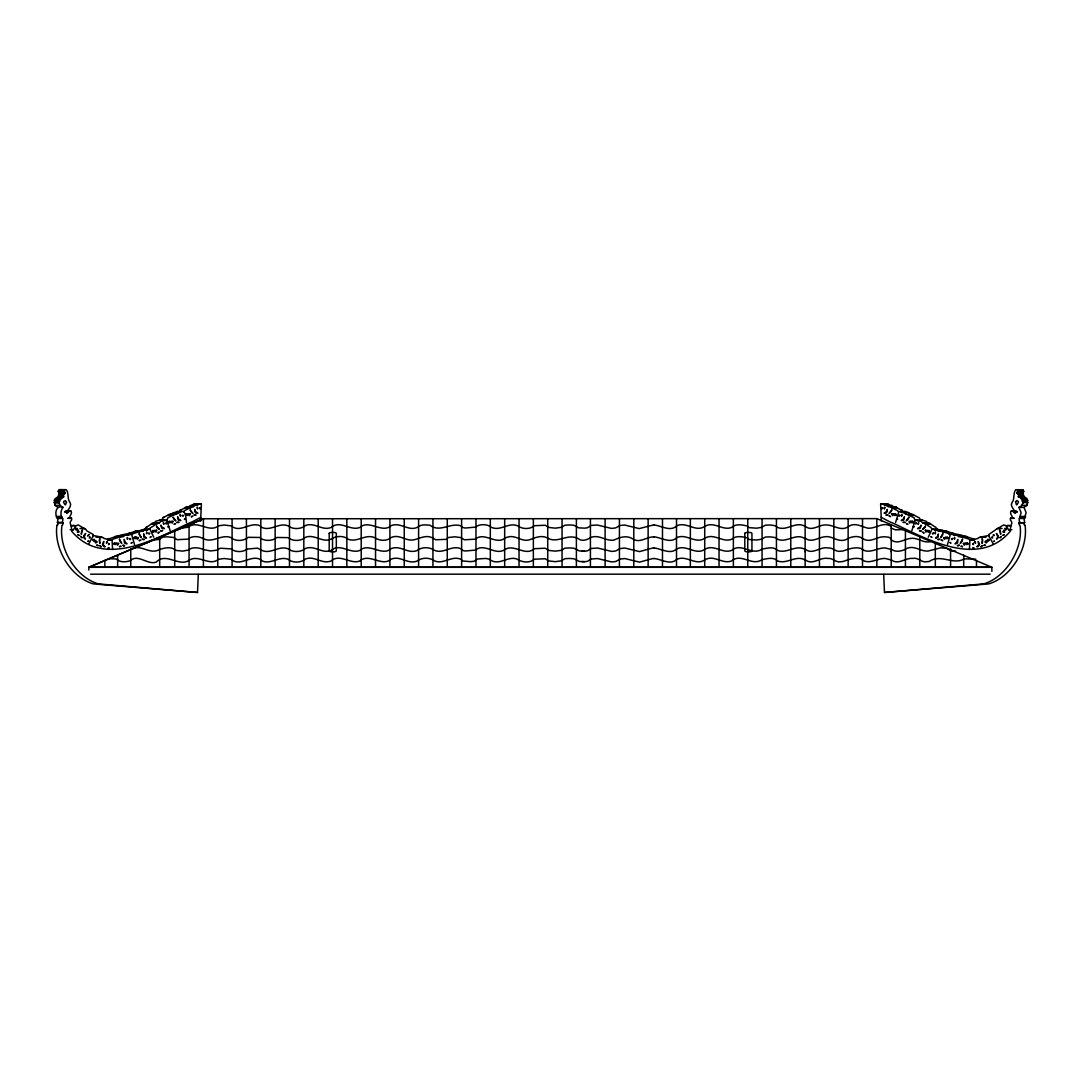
<?xml version="1.0" encoding="UTF-8"?>
<svg xmlns="http://www.w3.org/2000/svg" width="1082" height="1082" viewBox="0 0 1082 1082"><rect width="100%" height="100%" fill="white"/><g stroke="black" fill="none" stroke-linecap="round" stroke-linejoin="round"><path stroke-width="1.5" d="M1024.018 507.35L1026.128 512.652L1024.302 519.008A4.544 3.422 -90 0 0 1024.438 521.362C1026.034 523.377 1019.298 523.377 1019.406 521.362A4.544 3.422 -90 0 1 1019.271 519.008L1021.11 512.652L1018.906 507.39L1023.937 507.39L1027.048 505.362L1027.67 500.263L1025.1 497.395L1018.392 496.881L1018.744 495.272L1016.972 492.229L1023.518 491.877L1023.193 490.065L1015.592 489.767C1012.779 493.96 1015.105 498.924 1011.819 503.035C1009.966 505.673 1014.064 509.595 1015.728 512.733C1014.659 515.343 1013.252 509.162 1010.899 511.407C1008.992 514.275 1015.281 518.089 1010.48 518.332A2.759 2.083 -90 0 0 1010.48 520.063C1011.778 522.038 1012.387 522.457 1011.075 525.365A24.791 18.705 90 0 0 1010.629 527.637L1010.196 529.625L1008.532 529.747L1006.044 525.73L1003.771 524.892L996.495 529.26A5.735 4.328 90 0 0 996.035 529.477L989.056 534.346A1.677 1.271 -90 0 0 988.867 535.482L988.989 536.374M1025.1 497.395C1022.247 497.639 1024.695 493.243 1021.8 493.081L1016.782 493.081M805.143 567.266L805.143 551.076M891.23 567.266L891.23 551.036M99.706 538.795L99.842 543.583L99.355 541.081A1.799 1.366 -90 0 0 99.314 540.662L99.706 538.687M925.381 530.194L925.732 531.992A7.101 5.356 90 0 0 926.246 531.884L927.382 530.356L925.773 530.437A10.725 8.101 90 0 1 925.381 530.194L925.313 530.139M190.026 513.896L189.566 515.654A7.101 5.356 -90 0 1 189.052 515.492L188.025 513.828L189.634 514.112A10.725 8.101 90 0 0 190.026 513.896L190.094 513.855M57.17 522.39L62.201 522.39L62.594 521.362A4.544 3.422 -90 0 0 62.729 519.008L62.634 518.481C60.092 515.681 60.524 510.109 63.013 507.35C55.709 504.361 54.168 514.789 57.603 518.481L57.698 519.008A4.544 3.422 -90 0 1 57.562 521.362L58.266 523.607L57.535 525A7.331 5.532 90 0 0 56.927 525.365C53.694 548.29 70.276 577.017 93.282 583.901L197.519 592.476L198.304 574.461M200.616 521.267L201.374 503.887C197.167 505.064 191.785 503.509 188.295 506.985M884.738 507.526L884.413 508.986L884.751 507.147M901.833 514.897L901.509 516.357L901.847 514.505M969.404 549.48L969.945 540.107M1018.987 507.35C1023.017 506.552 1021.787 499.722 1027.9 502.765M58.063 507.39L54.952 505.362L54.33 500.263L58.577 496.881L59.05 493.473L65.218 493.081L64.393 491.877L58.482 491.877L58.347 490.93L59.835 489.524L66.408 489.767C69.221 493.892 66.908 498.802 70.127 502.792C71.831 505.28 68.896 509.324 66.3 512.043C66.827 516.155 68.315 509.649 70.966 511.11C73.278 514.072 66.651 518.062 71.52 518.332A2.759 2.083 -90 0 1 71.52 520.063C70.222 522.038 69.613 522.457 70.925 525.365A24.791 18.705 90 0 1 71.371 527.637L71.804 529.625L73.468 529.747L75.956 525.73L78.229 524.892L85.573 529.328A5.735 4.328 -90 0 1 85.965 529.477L86.763 530.856L92.944 534.346A1.677 1.271 -90 0 1 93.133 535.482L93.011 536.374M63.513 491.877L64.866 489.524M146.611 532.412L146.706 533.859L146.652 532.019M160.934 525.27L161.691 528.016A2.502 1.893 -90 0 0 162.395 528.638C167.629 528.598 161.421 528.543 161.056 525.352M918.591 523.012L918.172 524.418L918.632 522.62M54.1 502.765L59.131 502.765L59.361 500.263L63.608 496.881L63.256 495.272L64.839 493.487M1022.869 502.765L1022.639 500.263L1020.069 497.395M177.57 516.871L178.138 519.698A2.502 1.893 -90 0 0 178.8 520.388C184.021 520.969 177.746 520.117 177.678 516.966M194.652 509.5L195.233 512.327A2.502 1.893 -90 0 0 195.883 513.017C201.13 513.598 194.787 512.787 194.774 509.595M911.774 530.87L915.25 520.226M170.226 530.87L166.804 520.537L161.773 520.537L162.882 517.669A6.357 4.801 90 0 1 163.909 517.304L167.642 515.303A1.596 1.204 -90 0 1 168.075 515.316L173.188 515.235L175.609 514.139A5.681 4.287 -90 0 1 176.068 514.342C182.899 510.393 185.347 508.31 186.415 522.444M107.551 539.431L108.335 539.025A7.547 5.694 90 0 1 109.661 538.62L114.3 537.064A1.691 1.271 -90 0 1 114.76 537.145L116.274 536.483A5.599 4.22 90 0 1 116.694 536.293L117.627 536.293A5.505 4.152 90 0 1 118.087 536.591L120.197 535.211L128.488 533.521A7.047 5.315 90 0 1 129.718 533.142L134.046 531.708A1.582 1.19 -90 0 1 134.479 531.789L135.899 531.167A5.207 3.922 90 0 1 136.291 530.992L137.157 530.992A5.167 3.895 -90 0 1 137.59 531.262L144.826 529.057L146.354 527.191A6.357 4.801 90 0 1 147.355 526.704L150.925 524.283A1.596 1.204 -90 0 1 151.372 524.243L153.779 522.782A5.681 4.287 -90 0 1 154.266 522.931L155.876 521.186L159.149 520.401A9.4 7.101 -90 0 0 159.825 520.09L166.209 520.28A6.316 4.774 90 0 1 166.804 520.537L167.913 517.669A6.357 4.801 -90 0 1 168.941 517.304L172.674 515.303A1.596 1.204 -90 0 1 173.106 515.316L173.188 515.235M118.574 543.394L117.776 545.166A7.074 5.329 90 0 1 117.248 544.909L116.504 542.934L118.114 543.543A12.795 9.657 90 0 0 118.574 543.394L118.655 543.353M957.624 539.593C957.976 542.799 951.808 544.895 957.029 543.367A2.299 1.731 -90 0 0 957.624 542.528L957.732 539.472M938.053 534.751C938.473 536.956 935.051 537.632 935.524 538.119A9.63 7.263 90 0 0 936.092 538.133L937.648 537.592A2.164 1.623 -90 0 0 938.189 536.821L938.31 533.953M1021.8 493.081L1023.518 491.877M103.737 541.649L103.304 545.071L104.995 546.626M142.256 530.045L147.463 530.004L151.385 527.191A6.357 4.801 -90 0 1 152.373 526.704L155.957 524.283A1.596 1.204 -90 0 1 156.403 524.243L158.811 522.782A5.681 4.287 90 0 1 159.297 522.931L160.907 521.186L164.18 520.401A9.4 7.101 90 0 0 164.856 520.09M895.585 522.444L898.953 511.475L904.2 512.8L905.769 514.356L910.949 514.342A5.681 4.287 -90 0 1 911.423 514.139L913.925 515.316A1.596 1.204 -90 0 1 914.358 515.303L918.091 517.304A6.357 4.801 -90 0 1 919.118 517.669C923.162 521.808 914.114 521.808 914.087 517.669A6.357 4.801 90 0 0 913.059 517.304L909.326 515.303A1.596 1.204 -90 0 0 908.894 515.316L906.391 514.139A5.681 4.287 -90 0 0 905.932 514.342L905.85 514.356M56.318 498.112L61.376 497.99M947.494 544.544L950.131 535.414L948.495 533.521A7.047 5.315 -90 0 0 947.25 533.142L942.922 531.708A1.582 1.19 -90 0 0 942.49 531.789L941.069 531.167A5.207 3.922 -90 0 0 940.677 530.992L939.812 530.992A5.167 3.895 -90 0 0 939.379 531.262L932.048 529.017L930.615 527.191A6.357 4.801 -90 0 0 929.627 526.704L926.043 524.283A1.596 1.204 -90 0 0 925.597 524.243L923.189 522.782A5.681 4.287 90 0 0 922.703 522.931L921.093 521.186L917.82 520.401A9.4 7.101 90 0 1 917.144 520.09L915.791 520.28A6.316 4.774 -90 0 0 915.196 520.537M999.511 529.666L1000.701 534.265L1000.471 531.722A1.826 1.38 -90 0 1 1000.39 531.316L999.673 530.072A2.664 2.015 -90 0 1 999.511 529.666L999.47 529.544M82.489 529.666L81.299 534.265L81.529 531.722A1.826 1.38 -90 0 0 81.61 531.316L82.327 530.072A2.664 2.015 -90 0 0 82.489 529.666L82.53 529.544M178.922 511.164L179.977 510.298A6.357 4.801 90 0 1 181.005 509.933L184.738 507.931A1.596 1.204 -90 0 1 185.171 507.945L187.673 506.768A5.681 4.287 90 0 1 188.038 506.931M185.171 507.945L190.202 507.945L192.704 506.768A5.681 4.287 90 0 1 193.164 506.985L194.882 505.429L197.56 505.091M143.69 533.953L143.811 536.821A2.164 1.623 -90 0 0 144.352 537.592L145.908 538.133A9.63 7.263 90 0 0 146.476 538.119C146.787 537.795 143.311 536.537 143.798 534.062M124.268 539.472L124.389 542.528A2.299 1.731 -90 0 0 124.971 543.367C130.246 544.868 124.065 542.894 124.376 539.593M962.52 539.323L962.06 541.108A2.313 1.745 -90 0 0 961.83 541.46L960.248 543.448L962.615 539.093M942.774 533.805L942.395 535.401A2.178 1.637 -90 0 0 942.124 535.806L940.718 537.632L942.868 533.602M158.148 533.02L158.243 532.804A3.638 2.746 90 0 1 158.54 532.371L159.554 532.222L158.188 532.899M887.226 509.595C887.281 512.719 880.91 513.639 886.117 513.017A2.502 1.893 -90 0 0 886.767 512.327L887.348 509.5M904.322 516.966C904.309 520.05 898.019 521.01 903.199 520.388A2.502 1.893 -90 0 0 903.862 519.698L904.43 516.871M1024.83 522.39L1023.734 523.404L1024.465 525A7.331 5.532 90 0 1 1025.073 525.365C1028.306 548.29 1011.724 577.017 988.718 583.901L884.481 592.476L883.696 574.461M928.288 537.227L931.9 529.409M174.27 524.27L174.378 524.053A3.638 2.746 90 0 1 174.716 523.661L175.73 523.634L174.324 524.148M920.944 525.352C920.66 528.462 914.398 528.652 919.605 528.638A2.502 1.893 -90 0 0 920.309 528.016L921.066 525.27M123.091 535.265L128.122 535.265L133.505 533.521A7.047 5.315 -90 0 1 134.75 533.142L139.078 531.708A1.582 1.19 -90 0 1 139.51 531.789L140.998 531.167A5.207 3.922 -90 0 1 141.323 530.992L142.188 530.992A5.167 3.895 -90 0 1 142.621 531.262L144.582 529.991L147.287 530.045M114.854 537.078L121.387 536.483A5.599 4.22 -90 0 1 121.725 536.293L122.658 536.293A5.505 4.152 90 0 1 123.118 536.591L125.228 535.211L128.122 535.265M996.603 538.795L997.793 536.807L996.441 533.656M1019.799 522.39L1018.717 523.404L1019.433 525A7.331 5.532 90 0 1 1020.042 525.365C1023.274 548.29 1006.693 577.017 983.7 583.901L884.481 592.476M88.697 543.921L93.241 535.969M891.757 510.014L891.135 511.529A2.529 1.907 -90 0 0 890.797 511.894L889.052 513.531L891.879 509.811M908.907 517.277L908.15 518.968A2.529 1.907 -90 0 0 907.893 519.265L906.216 520.861L908.975 517.182M85.559 533.656L84.207 536.699L85.397 538.795M982.294 538.795L982.158 543.583L982.645 541.081A1.799 1.366 -90 0 1 982.686 540.662L982.294 538.687M925.421 526.285L924.623 527.786A2.529 1.907 -90 0 0 924.339 528.057L922.567 529.463L925.556 526.109M132.383 534.062L131.869 535.414L134.506 544.544M1010.426 531.113C979.589 567.847 929.032 540.391 894.598 523.837A259.41 195.774 -90 0 1 889.418 521.632L881.221 517.385M1018.487 491.877L1017.134 489.524M168.075 515.316L170.577 514.139A5.681 4.287 -90 0 1 171.051 514.342L176.231 514.356M171.199 514.356L173.201 512.638L180.626 512.381M192.528 505.091L193.962 503.752L201.374 503.887M935.348 532.019L935.294 533.859L935.389 532.412M65.218 493.081L59.05 493.473M977.005 546.626L978.696 545.071L978.263 541.649M103.696 541.487L102.465 544.517L103.764 546.478A9.048 6.83 90 0 0 104.291 546.775L105.076 546.599M984.796 537.227L986.027 537.227M119.791 537.145L119.886 537.078A1.691 1.271 -90 0 0 119.331 537.064L114.692 538.62A7.547 5.694 90 0 0 113.367 539.025L111.487 540.175L107.916 540.161M156.619 530.194L156.268 531.992A7.101 5.356 -90 0 1 155.754 531.884L154.618 530.356L156.227 530.437A10.725 8.101 -90 0 0 156.619 530.194L156.687 530.139M156.579 526.285L159.5 529.49L157.661 528.057A2.529 1.907 -90 0 0 157.377 527.786L156.444 526.109M95.973 537.227L102.533 537.497A6.086 4.598 90 0 1 102.898 537.511L103.696 537.984A4.017 3.03 90 0 1 103.967 538.471L111.27 540.161M149.952 529.017L145.002 528.976M200.779 517.385L192.582 521.632A259.41 195.774 90 0 1 187.402 523.837C152.968 540.391 102.411 567.847 71.574 531.113M1007.815 525.325L1011.075 525.73L1006.044 525.73M949.617 534.062L956.772 535.211L958.882 536.591A5.505 4.152 -90 0 1 959.342 536.293L960.275 536.293A5.599 4.22 90 0 1 960.613 536.483L962.114 537.078A1.691 1.271 -90 0 1 962.669 537.064L967.308 538.62A7.547 5.694 90 0 1 968.633 539.025L970.73 540.161L978.033 538.471A4.017 3.03 -90 0 1 978.304 537.984L979.102 537.511A6.086 4.598 -90 0 1 979.467 537.497L985.269 536.902M173.161 517.372L175.852 520.902L174.107 519.265A2.529 1.907 -90 0 0 173.85 518.968L173.025 517.182M190.243 510.014L192.948 513.531L191.203 511.894A2.529 1.907 -90 0 0 190.932 511.597L190.189 509.906M85.573 533.494L83.557 535.996L84.247 538.268A7.682 5.802 -90 0 0 84.666 538.728L85.478 538.809M145.827 543.123L160.339 536.983M175.433 512.449L177.489 511.231M88.846 570.038L88.846 567.279L203.741 518.63M991.869 571.418L991.869 567.279L88.846 567.279L203.416 518.765L877.326 518.63M174.702 567.266L174.702 530.91L203.416 518.765L203.402 567.266M131.679 548.845C141.309 544.178 149.519 554.606 158.959 549.859C163.896 547.817 171.551 546.167 175.771 550.359L182.628 551.13L188.295 550.102C192.136 546.505 199.196 547.708 203.659 549.534M119.48 539.323L121.752 543.448L120.17 541.46A2.313 1.745 -90 0 0 119.94 541.108L119.439 539.201M139.226 533.805L141.363 537.673L139.876 535.806A2.178 1.637 -90 0 0 139.659 535.468L139.132 533.602M934.713 530.045L941.989 529.909L944.41 531.262A5.167 3.895 -90 0 1 944.843 530.992L945.709 530.992A5.207 3.922 -90 0 1 946.033 531.167L947.521 531.789A1.582 1.19 -90 0 1 947.954 531.708L952.282 533.142A7.047 5.315 -90 0 1 953.513 533.521L961.803 535.211L963.913 536.591A5.505 4.152 90 0 1 964.373 536.293L965.306 536.293A5.599 4.22 90 0 1 965.644 536.483L967.24 537.145A1.691 1.271 -90 0 1 967.7 537.064L972.339 538.62A7.547 5.694 -90 0 1 973.665 539.025L974.449 539.431M904.511 511.231L909.232 512.8L910.801 514.356M920.823 520.28A6.316 4.774 -90 0 0 920.227 520.537A6.316 4.774 90 0 1 920.823 520.28L922.175 520.104A9.4 7.101 90 0 0 922.851 520.401L926.124 521.186L927.734 522.931A5.681 4.287 -90 0 1 928.221 522.782L930.628 524.243A1.596 1.204 -90 0 1 931.075 524.283L934.645 526.704A6.357 4.801 -90 0 1 935.646 527.191L936.998 528.976L939.744 530.045M902.983 529.544L895.423 529.882L891.162 528.057M119.534 546.735L121.13 546.315L120.048 546.18A4.517 3.408 -90 0 0 119.547 546.64M907.676 524.148L906.27 523.634L907.284 523.661A3.638 2.746 -90 0 1 907.622 524.053L907.73 524.27M881.384 521.267L880.626 503.887L883.277 503.833L888.836 506.985A5.681 4.287 -90 0 1 889.296 506.768L896.369 507.133L896.829 507.945A1.596 1.204 -90 0 1 897.262 507.931L900.995 509.933A6.357 4.801 -90 0 1 902.023 510.298L903.078 511.164M884.44 505.091L891.703 505.267L893.705 506.985M183.467 511.732L185.008 510.298A6.357 4.801 -90 0 1 186.036 509.933L189.756 507.931A1.596 1.204 -90 0 1 190.202 507.945M890.513 507.133L896.829 507.945M988.772 535.495L981.617 536.875A1.42 1.068 -90 0 0 981.158 537.186L980.238 536.902M958.706 536.618L963.737 536.618M154.334 522.931L159.446 522.917M931.169 541.473C923.203 543.84 918.036 537.01 910.26 538.498C903.943 539.12 897.262 545.017 891.162 539.729M996.522 538.809L997.333 538.728A7.682 5.802 -90 0 0 997.753 538.268L998.443 535.996L996.427 533.494M93.228 535.495L100.383 536.875A1.42 1.068 -90 0 1 100.842 537.186L101.762 536.902M923.812 532.899L922.446 532.222L923.46 532.371A3.638 2.746 90 0 1 923.758 532.804L923.852 533.02M109.106 558.704L115.855 558.961A4.369 1.907 0 0 1 116.897 559.38C120.318 562.626 125.958 562.072 130.097 560.774C137.833 553.402 147.558 565.21 156.173 562.14C166.101 551.888 178.584 567.076 188.958 560.435C198.195 553.781 209.462 566.765 218.402 559.34L224.096 558.515L231.264 559.367C239.961 567.022 250.267 554.998 259.734 559.164C268.282 567.049 278.953 555.228 288.258 559.367C292.695 563.167 301.215 562.87 305.53 558.961C314.862 555.472 321.881 564.601 331.119 560.963C339.87 553.2 350.257 564.642 359.738 561.017C369.057 552.537 381.987 567.387 391.157 559.151C400.475 555.391 407.373 564.412 416.719 561.247C420.939 557.866 427.701 557.298 432.516 559.719C442.119 566.386 451.275 554.687 461.121 559.394L462.609 560.949L470.264 561.639L474.024 561.288L477.635 559.015L485.25 558.461A6.965 3.043 0 0 1 490.836 560.287C499.654 565.521 507.634 556.026 516.709 558.921C521.524 562.37 529.693 563.424 534.305 559.218L545.22 558.745L548.615 560.909L555.282 561.666L561.301 560.841L564.912 558.677L569.484 558.447L573.879 558.745L579.384 561.463L584.862 561.666L587.485 561.355L591.205 559.002L597.589 558.555L611.709 561.937L615.672 561.504L620.284 559.042L624.896 558.555L639.476 562.126L652.649 558.555A7.669 3.341 0 0 1 654.042 558.61M58.482 491.877L65.028 492.229M153.211 540.026L159.419 539.377L162.719 537.132L167.277 536.807L173.688 537.47L177.137 539.688L188.133 539.12C191.879 535.468 199.264 536.226 203.43 538.728C213.127 543.462 221.391 533.697 231.156 537.646C235.281 541.582 243.977 541.243 248.103 537.321L259.599 537.456C263.954 541.419 272.38 541.298 276.857 537.47L288.11 537.632C292.465 541.419 301.039 541.352 305.273 537.416C314.821 533.399 322.936 543.989 332.079 538.579C336.461 535.833 344.184 535.536 348.228 539.296C357.669 542.785 365.459 533.44 375.035 537.781C379.052 540.865 387.153 541.392 390.94 537.632C399.001 533.764 405.006 540.838 412.729 540.013C419.234 539.093 425.321 534.332 432.34 537.808L435.748 539.769L446.136 539.35A3.3 1.434 0 0 0 446.839 538.89L448.191 537.524L454.913 536.807L460.918 537.619L464.408 539.796L475.296 539.161C484.371 531.37 495.84 545.436 505.159 538.092A3.949 1.718 0 0 1 507.417 537.186C515.546 534.413 521.078 542.001 529.125 539.918C534.751 537.93 540.892 534.779 547.167 537.835C558.204 544.665 568.537 531.424 580.236 539.891C584.578 541.203 587.905 539.147 591.354 537.254C599.509 534.494 606.001 541.338 613.886 540.107C619.526 537.483 626.37 534.941 632.388 538.701C639.313 543.691 646.157 537.145 653.055 536.888A9.129 3.976 0 0 1 654.042 536.956M924.366 523.282L930.222 523.377M584.537 551.13L582.048 551.144M584.537 561.653L582.048 561.666M159.825 520.104L161.177 520.28A6.316 4.774 -90 0 1 161.773 520.537M135.899 531.167L142.783 531.303M58.807 490.065L63.838 490.065M1018.162 490.065L1023.193 490.065M58.347 490.93L63.378 490.93M1018.622 490.93L1023.653 490.93M58.279 491.634L63.311 491.634M1018.689 491.634L1023.721 491.634M1016.972 492.229L1022.003 492.229M1017.161 493.487L1022.95 493.473M58.928 493.717L63.96 493.717M1018.04 493.717L1023.072 493.717M58.225 495.272L63.446 495.15M1018.554 495.15L1023.775 495.272M58.577 496.354L63.608 496.354M1018.392 496.354L1023.423 496.354M58.577 496.881L63.608 496.881M1018.392 496.881L1023.423 496.881M58.157 497.233L63.189 497.233M1018.811 497.233L1023.842 497.233M56.9 497.395L61.931 497.395M1020.651 498.112L1025.682 498.112M55.547 498.437L61.201 498.275M1020.799 498.275L1026.453 498.437M55.358 498.626L60.389 498.626M1021.611 498.626L1026.642 498.626M55.398 498.816L60.43 498.816M1021.57 498.816L1026.602 498.816M55.358 499.221L60.389 499.221M1021.611 499.221L1026.642 499.221M54.33 500.263L59.659 500.168M1022.341 500.168L1027.67 500.263M54.627 500.844L59.659 500.844M1022.341 500.844L1027.373 500.844M54.695 501.318L59.726 501.318M1022.274 501.318L1027.305 501.318M54.384 502.508L59.415 502.508M1022.585 502.508L1027.616 502.508M880.626 503.887L888.038 503.752L889.472 505.091M192.691 505.01L197.722 505.01M884.278 505.01L889.309 505.01M54.952 505.362L59.97 505.362L63.013 507.35M1022.03 505.362L1027.048 505.362M185.631 507.133L191.487 507.133M185.238 507.864L190.27 507.864M891.73 507.864L896.762 507.864M66.205 511.083L69.559 511.083M1012.441 511.083L1015.795 511.083M66.056 511.326L70.966 511.11M1011.034 511.11L1015.944 511.326M65.069 511.461L69.316 511.421M1012.684 511.421L1016.931 511.461M64.893 511.651L68.247 511.651M1013.753 511.651L1017.107 511.651M64.798 512.057L68.152 512.057M1013.848 512.057L1017.202 512.057M901.374 512.381L906.567 512.449M168.535 514.505L173.566 514.505M908.434 514.505L913.465 514.505M908.894 515.316L913.925 515.316M56.562 516.493L61.593 516.493M1020.407 516.493L1025.438 516.493M56.494 516.696L61.525 516.696M1020.475 516.696L1025.506 516.696M56.521 517.169L61.552 517.169M1020.448 517.169L1025.479 517.169M56.724 517.71L61.755 517.71M1020.245 517.71L1025.276 517.71M67.936 518.156L71.29 518.156M1010.71 518.156L1014.064 518.156M57.603 518.481L62.634 518.481M68.166 518.332L71.52 518.332M1010.48 518.332L1013.834 518.332M1019.366 518.481L1024.397 518.481M917.144 520.104L922.175 520.104A9.4 7.101 -90 0 0 922.851 520.401M58.13 522.944L63.108 522.849L62.634 524.946A7.331 5.532 -90 0 0 61.958 525.365C58.617 548.29 75.388 577.017 98.3 583.901L197.519 592.476M922.635 522.931L927.572 522.917M1018.892 522.849L1023.924 522.849M151.778 523.377L157.634 523.282M151.439 524.148L156.471 524.148M925.529 524.148L930.561 524.148M151.372 524.243L156.403 524.243M925.597 524.243L930.628 524.243M75.956 525.73L70.925 525.73L74.185 525.325M79.933 528.489L84.964 528.489M997.036 528.489L1002.067 528.489M932.048 529.017L936.998 528.976M70.127 529.747L73.468 529.747M1008.532 529.747L1011.873 529.747M135.074 531.046L140.105 531.046M941.895 531.046L946.926 531.046M939.217 531.303L946.033 531.167A5.207 3.922 90 0 0 945.709 530.992M134.479 531.789L139.605 531.708M942.395 531.708L947.521 531.789M953.878 535.265L958.909 535.265M115.395 536.361L121.387 536.483M960.694 536.483L966.605 536.361M118.263 536.618L123.294 536.618M962.209 537.145L967.24 537.145M970.73 540.161L974.084 540.161M88.846 567.279L991.869 567.279L876.826 518.63M90.536 574.177L990.179 574.177M975.707 559.164L964.549 558.853A3.625 1.582 0 0 0 963.075 559.502C952.606 564.709 940.474 553.768 929.276 561.45A7.398 3.219 0 0 1 927.288 561.639C921.391 563.127 918.402 557.041 912.599 558.42C905.215 557.636 898.046 565.643 891.095 559.637M181.208 528.165L188.241 527.191C197.411 519.468 209.069 533.426 218.456 525.825L224.258 525.027L231.291 525.893C240.001 533.521 250.307 521.456 259.788 525.703L261.384 527.259C270.987 531.803 278.899 521.997 288.312 525.92C292.789 529.693 301.269 529.301 305.624 525.446C314.957 522.024 321.99 531.154 331.2 527.434C339.951 519.712 350.325 531.221 359.806 527.502C369.138 519.062 382.054 533.94 391.238 525.622C400.8 521.673 409.388 532.547 418.612 526.609C421.642 524.04 426.213 525.095 429.919 525.176C439.806 533.074 450.612 522.119 461.148 525.933L462.69 527.502L465.219 528.043L475.539 527.123C479.312 523.796 487.536 523.85 491.323 527.313C500.858 531.641 508.932 521.47 518.359 526.15C522.511 529.368 530.41 529.368 534.346 525.703L545.233 525.257L548.669 527.421L555.337 528.165L561.288 527.353L564.953 525.189L569.578 524.959L573.92 525.257L578.748 527.867L584.672 528.151L587.242 527.84L591.354 525.406L597.345 525.027L611.479 528.422L615.59 527.935L620.135 525.487L624.652 525.027L639.232 528.598L653.055 525.04A9.129 3.976 0 0 1 654.042 525.108M955.649 551.09L950.659 550.697L946.493 548.222L940.61 547.857L928.153 551.022A7.168 3.124 0 0 1 926.963 551.09C919.957 551.049 914.696 545.49 907.081 548.236C902.672 551.238 895.571 552.74 891.216 549.183M654.028 525C660.804 525.5 670.164 531.925 676.385 526.177L677.602 525.419C687.043 521.97 695.821 532.385 704.72 526.447C713.877 520.767 722.438 531.086 731.675 527.434C735.625 523.499 742.671 524.784 747.419 526.109L748.92 527.624L756.588 528.192L761.525 527.38L765.434 525.176L770.533 525.013L775.767 525.838L777.431 527.394C787.074 531.519 795.608 520.78 805.116 526.379M654.028 536.848C660.804 537.335 670.164 543.773 676.399 538.011L677.616 537.254C687.056 533.818 695.821 544.219 704.72 538.281C713.89 532.601 722.465 542.961 731.689 539.269C735.638 535.333 742.658 536.645 747.419 537.943L748.893 539.458L756.548 540.04L761.512 539.228L765.407 537.024L770.506 536.861L775.767 537.673L777.417 539.228C786.885 543.353 796.068 532.412 805.13 538.755M654.042 547.979C660.818 548.479 670.164 554.904 676.399 549.129C685.92 543.773 695.483 555.634 704.693 549.44C713.877 543.664 722.533 554.187 731.784 550.332C740.981 542.393 751.476 555.431 761.214 549.629A8.737 3.801 0 0 1 762.661 549.007C767.219 548.141 773.901 546.329 777.458 550.373C787.074 554.133 795.892 544.016 805.387 549.575M654.042 558.501C660.818 559.002 670.164 565.426 676.399 559.651C685.92 554.295 695.483 566.157 704.693 559.962C713.877 554.187 722.533 564.709 731.784 560.855C740.981 552.916 751.476 565.954 761.214 560.151A8.737 3.801 0 0 1 762.661 559.516C767.219 558.65 773.901 556.838 777.458 560.895C787.074 564.655 795.892 554.539 805.387 560.097M898.533 511.732L896.992 510.298A6.357 4.801 90 0 0 895.964 509.933L892.244 507.931A1.596 1.204 -90 0 0 891.798 507.945M976.924 546.599L977.709 546.775A9.048 6.83 90 0 0 978.236 546.478L979.535 544.517L978.304 541.487M962.466 546.735L960.87 546.315L961.952 546.18A4.517 3.408 -90 0 1 962.453 546.64M896.369 507.133L894.327 506.768A5.681 4.287 -90 0 0 893.962 506.931M963.345 543.353L963.426 543.394A12.795 9.657 -90 0 0 963.886 543.543L965.496 542.934L964.752 544.909A7.074 5.329 -90 0 1 964.224 545.166L963.426 543.394M62.201 522.39L63.108 522.849M891.906 513.855L891.974 513.896A10.725 8.101 -90 0 0 892.366 514.112L893.975 513.828L892.948 515.492A7.101 5.356 90 0 1 892.434 515.654L891.974 513.896M163.368 522.62L163.828 524.418L163.409 523.012M891.203 538.714L888.647 537.186L885.171 536.821A27.023 11.78 0 0 0 884.035 536.807C876.785 536.483 870.347 543.394 862.949 538.728C858.012 534.819 850.425 536.74 845.664 539.769C837.36 542.664 832.288 535.171 824.254 536.848C818.006 537.605 811.202 543.272 805.13 538.038M203.659 549.642L210.53 550.941L216.927 550.183L220.43 548.222L231.372 548.926C234.943 552.469 243.369 552.361 247.034 549.074L257.651 548.128L261.438 550.251C271.055 554.782 278.94 544.922 288.353 548.912C292.857 552.686 301.31 552.239 305.679 548.385C314.997 545.03 322.017 554.16 331.214 550.386C339.991 542.664 350.352 554.241 359.833 550.454C369.097 542.028 382.149 556.946 391.224 548.588C400.556 544.922 407.454 553.93 416.813 550.697C420.979 547.276 427.769 546.802 432.53 549.21C442.132 555.864 451.302 544.138 461.148 548.899L462.663 550.454L465.179 551.009L475.539 550.089C484.317 542.542 495.353 555.891 504.685 549.697C514.031 543.286 525.365 556.878 534.319 548.696L545.247 548.222L548.628 550.4L555.323 551.144L561.301 550.319L564.926 548.168L569.511 547.925L573.893 548.222L579.384 550.941L584.862 551.157L587.485 550.833L591.205 548.479L597.589 548.033L611.709 551.428L615.672 550.981L620.284 548.52L624.896 548.033L639.476 551.604L652.649 548.033A7.669 3.341 0 0 1 654.042 548.087M197.249 507.147L197.587 508.986L197.262 507.526M180.153 514.505L180.545 516.249L180.167 514.897M805.13 526.19C812.095 532.155 819.115 524.148 826.499 524.959C833.816 524.946 840.471 531.411 848.085 526.934C853.82 521.862 861.597 526.528 867.534 528.124C875.636 529.152 883.061 521.213 891.189 526.325M805.13 549.142C812.596 555.377 819.967 546.261 828.001 547.952C833.072 547.303 835.831 552.618 841.255 551.13A7.425 3.232 0 0 0 842.946 550.995C848.761 549.02 854.861 546.721 861.123 548.439C868.075 554.836 876.542 548.074 884.21 547.938A32.108 13.998 0 0 1 885.238 547.938L891.46 549.534M805.13 559.664C812.596 565.9 819.967 556.784 828.001 558.461C833.072 557.825 835.831 563.127 841.255 561.653A7.425 3.232 0 0 0 842.946 561.517C848.761 559.543 854.861 557.23 861.123 558.961C868.075 565.359 876.542 558.596 884.21 558.447A32.108 13.998 0 0 1 885.238 558.461L891.46 560.057M59.131 502.765L59.97 505.362M988.759 535.969L993.303 543.921M150.1 529.409L153.712 537.227M59.997 492.229L60.2 493.081M112.055 540.107L112.596 549.48M976.478 560.422L976.478 567.279M963.697 555.093L963.697 567.279M950.578 548.845L950.578 567.279M935.321 542.745L935.321 567.266M919.795 536.658L919.795 567.266M905.431 530.572L905.431 567.266M891.216 524.567L891.216 551.658M876.853 518.63L876.853 567.266M862.516 518.63L862.516 567.266M848.139 518.63L848.139 567.266M833.83 518.63L833.83 567.266M819.453 518.63L819.453 567.266M805.13 518.63L805.13 551.698M790.78 518.63L790.78 567.266M776.443 518.63L776.443 567.266M762.066 518.63L762.066 567.266M747.757 518.63L747.757 567.266M733.38 518.63L733.38 567.266M719.043 518.63L719.043 567.266M704.72 518.63L704.72 567.266M690.357 518.63L690.357 567.266M676.507 518.63L676.507 567.266M662.482 518.63L662.482 567.266M648.132 518.63L648.132 567.266M633.795 518.63L633.795 567.266M619.431 518.63L619.431 567.266M605.108 518.63L605.108 567.266M590.42 518.63L590.42 567.266M576.395 518.63L576.395 567.266M562.058 518.63L562.058 567.266M547.722 518.63L547.722 567.266M533.358 518.63L533.358 567.266M519.035 518.63L519.035 567.266M504.672 518.63L504.672 567.266M490.322 518.63L490.322 567.266M475.972 518.63L475.972 567.266M461.608 518.63L461.608 567.266M447.272 518.63L447.272 567.266M432.935 518.63L432.935 567.266M418.599 518.63L418.599 567.266M404.249 518.63L404.249 567.266M389.912 518.63L389.912 567.266M375.535 518.63L375.535 567.266M361.212 518.63L361.212 567.266M346.849 518.63L346.849 567.266M332.526 518.63L332.526 567.266M318.203 518.63L318.203 567.266M303.826 518.63L303.826 567.266M289.489 518.63L289.489 567.266M275.139 518.63L275.139 567.266M260.803 518.63L260.803 567.266M246.425 518.63L246.425 567.266M232.089 518.63L232.089 567.266M217.752 518.63L217.752 567.266M189.066 524.838L189.066 567.266M159.69 536.807L159.69 567.266M130.76 548.845L130.76 567.279M117.64 555.093L117.64 567.279M104.859 560.422L104.859 567.279M900.995 509.933A6.357 4.801 90 0 1 902.023 510.298M162.882 517.669A6.357 4.801 -90 0 1 163.909 517.304M170.577 514.139A5.681 4.287 90 0 1 171.051 514.342M179.977 510.298A6.357 4.801 -90 0 1 181.005 509.933M56.927 525.365A7.331 5.532 -90 0 1 57.535 525M108.335 539.025A7.547 5.694 -90 0 1 109.661 538.62M128.488 533.521A7.047 5.315 -90 0 1 129.718 533.142M146.354 527.191A6.357 4.801 -90 0 1 147.355 526.704M1024.465 525A7.331 5.532 -90 0 1 1025.073 525.365M952.282 533.142A7.047 5.315 90 0 1 953.513 533.521M927.734 522.931A5.681 4.287 90 0 1 928.221 522.782M117.627 536.293A5.505 4.152 -90 0 1 118.087 536.591M89.049 534.508L87.804 535.874L89.049 534.508M1003.88 530.329L1003.203 531.56A11.564 8.724 -90 0 1 1002.798 531.803L1004.488 532.385A4.531 3.408 -90 0 0 1004.664 531.817L1003.88 530.329M1001.269 536.51L1000.038 537.713L1001.269 536.51M107.307 541.446L106.482 543.042L107.307 541.446M989.367 539.85L988.664 540.716A27.131 20.477 -90 0 1 988.001 541.284A7.939 5.992 90 0 0 987.907 540.581L987.623 539.418A2.191 1.65 -90 0 1 988.001 539.35L989.367 539.85M329.199 533.426L329.199 550.833A2.475 1.082 0 0 0 331.674 551.806L333.973 551.806A2.475 1.082 0 0 0 336.326 550.711L336.326 533.507A2.475 1.082 0 0 0 333.905 532.439L331.674 532.439A2.475 1.082 0 0 0 329.199 533.426M744.808 533.426L744.808 550.833A2.475 1.082 0 0 0 747.297 551.806L749.583 551.806A2.475 1.082 0 0 0 751.936 550.711L751.936 533.507A2.475 1.082 0 0 0 749.528 532.439L747.283 532.439A2.475 1.082 0 0 0 744.808 533.426M78.12 530.153L78.797 531.56A11.564 8.724 90 0 0 79.202 531.803L77.512 532.385A4.531 3.408 -90 0 1 77.336 531.817L78.12 530.153M913.37 526.366L914.074 527.056A5.478 4.125 -90 0 0 913.871 526.555L913.384 526.231M945.6 537.348L944.843 539.012A6.641 5.004 -90 0 1 944.356 539.255L943.612 537.605A11.916 8.994 -90 0 0 944.045 537.74L945.6 537.348M168.427 522.457L169.428 522.741A31.621 23.872 90 0 0 170.239 522.768A9.643 7.276 -90 0 1 169.915 522.16L169.482 521.078A1.785 1.353 -90 0 0 169.157 521.267L168.427 522.457M185.522 515.086L186.51 515.384A31.621 23.872 90 0 0 187.335 515.411A9.643 7.276 90 0 1 186.997 514.802L186.726 513.734A1.785 1.353 90 0 0 186.253 513.896L185.522 515.086M114.232 543.218L113.542 544.003L114.57 544.395A33.583 25.346 90 0 0 115.436 544.557A8.913 6.722 90 0 1 115.192 543.867L114.922 542.65A2.15 1.623 -90 0 0 114.543 542.799L114.246 543.123M929.79 531.898L928.789 532.06A31.621 23.872 90 0 1 927.977 532.006A9.643 7.276 -90 0 0 928.342 531.438L928.843 530.396A1.785 1.353 -90 0 1 929.154 530.626L929.79 531.898M172.944 521.267L172.471 523.025A7.101 5.356 -90 0 1 171.957 522.863L170.956 521.308L172.538 521.47A10.725 8.101 90 0 0 172.944 521.267L173.012 521.226M136.413 537.24L137.157 539.012A6.641 5.004 -90 0 0 137.644 539.255L138.455 537.578A11.916 8.994 -90 0 1 137.955 537.74L136.508 537.213M185.157 518.833L184.4 519.455A5.478 4.125 90 0 1 184.643 518.968L185.157 518.833M1015.525 501.656L1016.471 504.848A2.435 1.839 -90 0 0 1017.121 504.51L1018.392 502.386A1.609 1.217 -90 0 0 1018.27 501.453L1016.877 500.533L1015.525 501.656M973.502 543.326L973.448 544.611L972.704 544.26L973.502 543.326M895.193 514.099L895.003 514.802A9.643 7.276 -90 0 1 894.665 515.411A31.621 23.872 90 0 0 895.49 515.384L896.478 515.194L895.747 513.896A1.785 1.353 -90 0 0 895.436 513.707L895.193 514.099M912.288 521.456L912.085 522.16A9.643 7.276 90 0 1 911.761 522.768A31.621 23.872 -90 0 0 912.572 522.741L913.573 522.552L912.843 521.267A1.785 1.353 -90 0 0 912.518 521.078L912.302 521.348M135.169 537.105L135.236 538.038A8.358 6.303 -90 0 0 135.466 538.687A31.459 23.736 90 0 1 134.655 538.538L133.695 538.16L134.628 537.037A2.002 1.515 -90 0 1 134.98 536.902L135.169 537.105M168.63 526.501L167.926 527.056A5.478 4.125 90 0 1 168.129 526.555L168.63 526.501M95.081 541.555L95.392 542.515A5.275 3.976 90 0 0 95.716 542.988L97.245 541.92A12.781 9.643 90 0 1 96.704 541.798L95.608 540.445L95.081 541.555M150.939 536.875L150.087 537.497A6.316 4.774 -90 0 1 150.398 537.064L150.939 536.875M132.018 542.582L131.098 543.245A6.817 5.153 90 0 1 131.436 542.785L132.018 542.582M77.295 528.625L76.633 529.558A8.926 6.735 -90 0 0 76.349 530.207A22.479 16.974 90 0 1 75.875 529.45L75.429 528.395L76.89 528.354A2.002 1.515 -90 0 1 77.228 528.543L77.295 528.625M1002.919 535.36L1004.312 534.765A5.464 4.125 -90 0 0 1003.609 534.779L1002.919 535.36M99.923 545.693L100.964 546.843A1.677 1.258 -90 0 0 101.37 546.735L99.923 545.693M152.67 530.897L152.21 531.992L153.211 532.06A31.621 23.872 90 0 0 154.023 532.006A9.643 7.276 90 0 1 153.658 531.438L153.157 530.396A1.785 1.353 -90 0 0 152.846 530.626L152.711 530.802M896.856 518.711L897.6 519.455A5.478 4.125 90 0 0 897.357 518.968L896.897 518.603M98.083 545.612L96.541 545.22A5.329 4.03 -90 0 1 97.218 545.017L98.083 545.612M127.365 537.984L127.5 539.363L127.5 537.456A13.795 10.414 90 0 0 127.392 537.795L127.365 537.984M966.916 543.34L966.808 543.867A8.913 6.722 -90 0 1 966.564 544.557A33.583 25.346 -90 0 0 967.43 544.408L968.458 544.003L967.457 542.799A2.15 1.623 -90 0 0 967.078 542.65L966.916 543.34M946.872 537.538L946.764 538.038A8.358 6.303 -90 0 1 946.534 538.687A31.459 23.736 90 0 0 947.345 538.538L948.305 538.16L947.467 537.105A2.002 1.515 -90 0 0 947.021 536.902L946.872 537.538M982.091 545.801L981.036 546.843A1.677 1.258 -90 0 1 980.63 546.735L982.091 545.801M994.29 535.333C993.398 536.861 992.221 533.467 994.29 535.333M88.819 541.257L87.71 541.203A9.373 7.074 90 0 1 88.237 541.135L88.819 541.257M983.93 545.45L985.459 545.22A5.329 4.03 90 0 0 984.782 545.017L983.971 545.342M66.502 502.197L65.529 504.848A2.435 1.839 -90 0 1 64.879 504.51L63.608 502.386A1.609 1.217 -90 0 1 63.73 501.453L65.434 500.614L66.502 502.197M911.058 521.199L910.043 522.863A7.101 5.356 -90 0 1 909.529 523.025L909.056 521.267A10.725 8.101 -90 0 0 909.462 521.47L911.058 521.199M959.22 545.193L958.097 545.937A1.353 1.028 -90 0 1 957.421 545.477L959.22 545.193M939.69 539.282L937.999 539.566L939.69 539.282M79.081 535.468L77.688 534.765A5.464 4.125 -90 0 1 78.391 534.779L79.081 535.468M973.056 547.871L974.138 548.182A8.615 6.506 -90 0 0 973.638 547.952L973.056 547.871M80.744 536.388L81.962 537.713L80.744 536.388M950.01 542.474L950.902 543.245A6.817 5.153 90 0 0 950.564 542.785L950.01 542.474M931.088 536.767L931.913 537.497A6.316 4.774 -90 0 0 931.602 537.064L931.088 536.767M94.134 540.378L94.093 540.581A7.939 5.992 -90 0 0 93.999 541.284A27.131 20.477 90 0 1 93.336 540.716L92.633 539.85L93.999 539.35A2.191 1.65 -90 0 1 94.377 539.418L94.134 540.378M986.933 541.73L986.608 542.515A5.275 3.976 -90 0 1 986.284 542.988L984.836 541.906A12.781 9.643 90 0 0 985.296 541.798L986.392 540.445L986.933 541.73M89.657 536.78L89.346 538.024L90.171 537.93L89.657 536.78M1006.598 528.503L1006.125 529.45A22.479 16.974 -90 0 1 1005.651 530.207A8.926 6.735 90 0 0 1005.367 529.558L1004.772 528.543A2.002 1.515 -90 0 1 1005.11 528.354L1006.598 528.503M974.72 541.352L975.518 543.042L974.72 541.352M108.971 547.979L107.862 548.182A8.615 6.506 90 0 1 108.362 547.952L108.971 547.979M887.835 515.005L886.144 515.032L887.835 515.005M904.931 522.376L903.24 522.39L904.931 522.376M921.188 530.816L919.551 530.748L921.188 530.816M166.547 523.255L166.236 524.04L165.411 523.161L166.547 523.255M162.489 530.64L160.853 530.937L162.489 530.64M992.343 536.78L991.829 537.93L992.654 538.024L992.343 536.78M183.277 515.505L182.926 516.249L182.155 515.289L183.277 515.505M191.419 516.777L192.826 516.263L191.798 516.29A3.638 2.746 90 0 0 191.473 516.696L191.419 516.777M200.373 508.134L200.021 508.892L199.25 507.918L200.373 508.134M954.5 537.456L954.5 539.363L954.608 537.795A13.795 10.414 -90 0 0 954.567 537.389L954.567 537.389M178.76 522.39L177.069 522.376L178.76 522.39M195.856 515.032L194.165 515.005L195.856 515.032M941.272 540.216L942.774 540.743A4.193 3.165 -90 0 0 942.233 540.202L941.408 540.08M952.566 538.511L951.917 539.661L951.416 538.917L952.566 538.511M933.482 533.074L932.873 534.143L932.4 533.467L933.482 533.074M130.584 538.917L130.083 539.661L129.434 538.511L130.584 538.917M139.308 540.635L140.782 540.324L139.889 540.121A4.193 3.165 90 0 0 139.308 540.635M149.6 533.467L149.127 534.143L148.518 533.074L149.6 533.467M889.255 516.155L890.527 516.696A3.638 2.746 -90 0 0 890.202 516.29L889.323 516.087M144.001 539.566L142.31 539.282L144.001 539.566M994.29 541.203L993.763 541.135A9.373 7.074 90 0 1 994.29 541.203M882.75 507.918L881.979 508.892L881.627 508.134L882.75 507.918M899.845 515.289L899.074 516.249L898.723 515.505L899.845 515.289M916.589 523.161L915.764 524.04L915.453 523.255L916.589 523.161M109.296 544.26L108.552 544.611L108.498 543.326L109.296 544.26M123.903 545.937L122.78 545.193L124.579 545.477A1.353 1.028 -90 0 1 123.903 545.937"/></g></svg>
